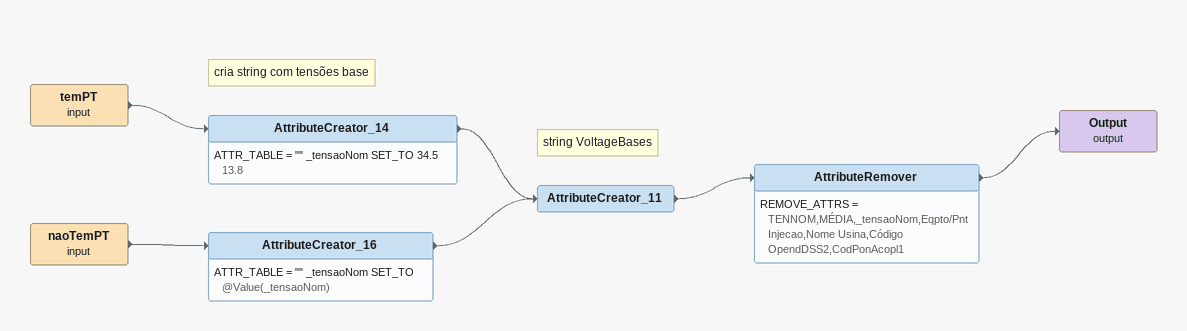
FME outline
temPT (input)
    -> AttributeCreator_14
Note: cria string com tensões base
AttributeCreator_14
    ATTR_TABLE = "" _tensaoNom SET_TO 34.5 13.8
    -> AttributeCreator_11
naoTemPT (input)
    -> AttributeCreator_16
AttributeCreator_16
    ATTR_TABLE = "" _tensaoNom SET_TO @Value(_tensaoNom)
    -> AttributeCreator_11
Note: string VoltageBases
AttributeCreator_11
    -> AttributeRemover
AttributeRemover
    REMOVE_ATTRS = TENNOM,MÉDIA,_tensaoNom,Eqpto/Pnt Injecao,Nome Usina,Código OpendDSS2,CodPonAcopl1
    -> Output (output)
Output (output)
